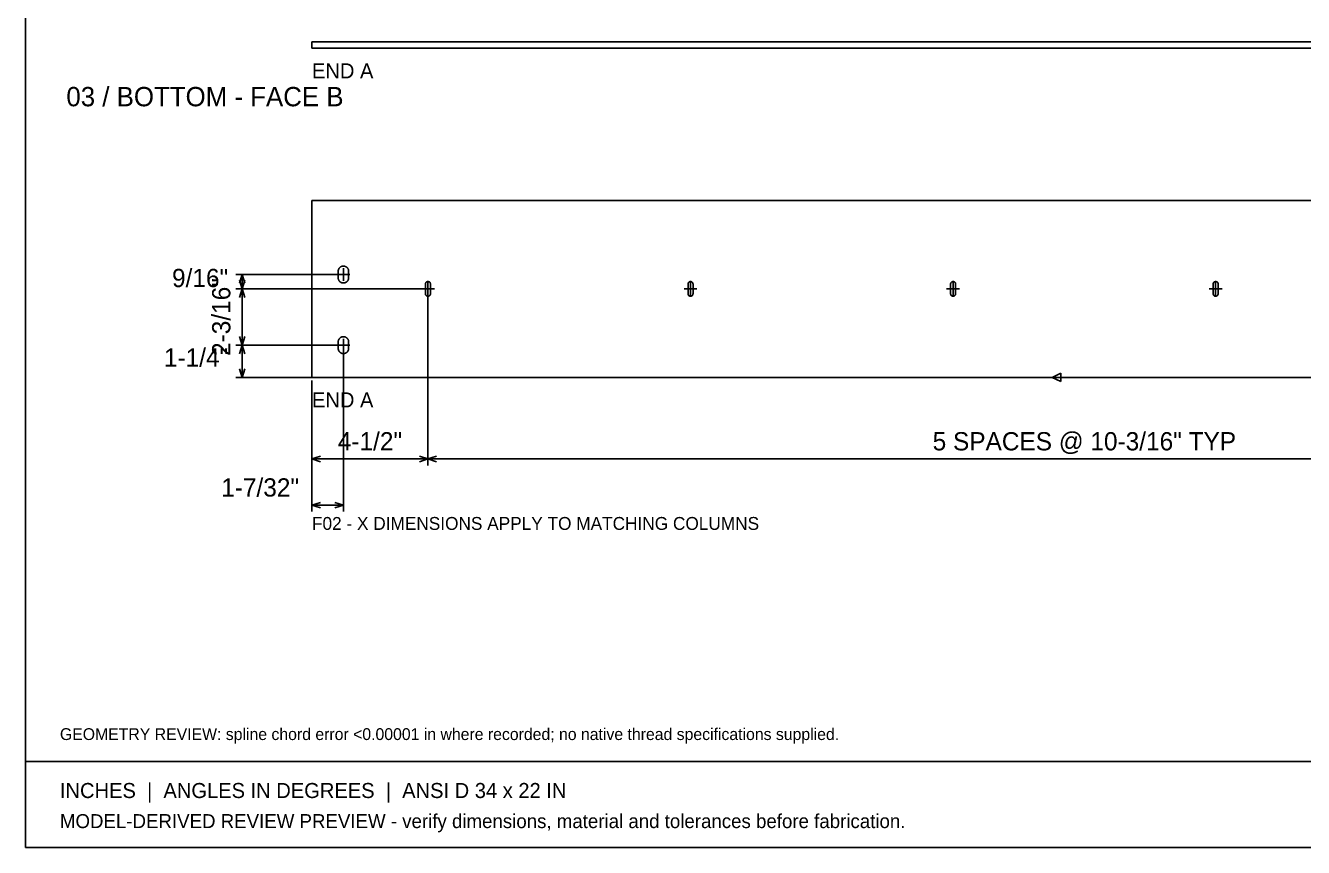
# Model space of a CAD drawing. Header units: inches. Extents: x 1.4 to 100.6, y 1.4 to 64.6.
# Drawn here: x 1.42 to 51, y 1.42 to 33.3 of the extents above; entities that cross this region are included whole.
import ezdxf
from ezdxf.enums import TextEntityAlignment as Align

# ---------------------------------------------------------------- set-up
doc = ezdxf.new("R2010")
doc.units = ezdxf.units.IN
doc.header["$MEASUREMENT"] = 0

msp = doc.modelspace()

# ---------------------------------------------------------------- linework, layer by layer
at = {"layer": 'ANNOTATION'}
for p, q in [((13.75, 23.89), (13.75, 23.39)), ((13.625, 23.64), (9.572, 23.64)), ((9.718, 23.307), (9.822, 23.64)), ((9.822, 23.083), (9.718, 23.417)), ((9.822, 23.64), (9.822, 23.083)), ((9.822, 23.64), (9.926, 23.307)), ((9.926, 23.417), (9.822, 23.083)), ((13.5, 23.64), (14, 23.64)), ((17.03, 23.333), (17.03, 22.833)), ((27.218, 23.333), (27.218, 22.833)), ((37.406, 23.333), (37.406, 22.833)), ((47.594, 23.333), (47.594, 22.833)), ((16.905, 23.083), (9.572, 23.083)), ((16.905, 23.083), (9.572, 23.083)), ((9.718, 22.75), (9.822, 23.083)), ((9.822, 23.083), (9.822, 20.902)), ((9.822, 23.083), (9.926, 22.75)), ((16.78, 23.083), (17.28, 23.083)), ((17.03, 22.958), (17.03, 16.235)), ((17.03, 22.958), (17.03, 16.235)), ((26.968, 23.083), (27.468, 23.083)), ((37.156, 23.083), (37.656, 23.083)), ((47.344, 23.083), (47.844, 23.083)), ((13.625, 20.902), (9.572, 20.902)), ((13.625, 20.902), (9.572, 20.902)), ((9.822, 20.902), (9.718, 21.235)), ((9.718, 20.568), (9.822, 20.902)), ((9.926, 21.235), (9.822, 20.902)), ((9.822, 20.902), (9.822, 19.652)), ((9.822, 20.902), (9.926, 20.568)), ((13.5, 20.902), (14, 20.902)), ((13.75, 21.152), (13.75, 20.652)), ((13.75, 20.777), (13.75, 14.443)), ((9.822, 19.652), (9.718, 19.985)), ((9.926, 19.985), (9.822, 19.652)), ((41.125, 19.652), (9.572, 19.652)), ((12.53, 19.527), (12.53, 16.235)), ((12.53, 19.527), (12.53, 14.443)), ((41.25, 19.652), (41.583, 19.818)), ((41.25, 19.652), (71.428, 19.652)), ((41.583, 19.485), (41.25, 19.652)), ((41.583, 19.818), (41.583, 19.485)), ((12.53, 16.485), (12.863, 16.589)), ((12.53, 16.485), (17.03, 16.485)), ((12.863, 16.381), (12.53, 16.485)), ((16.697, 16.589), (17.03, 16.485)), ((17.03, 16.485), (16.697, 16.381)), ((17.03, 16.485), (17.363, 16.589)), ((17.03, 16.485), (67.97, 16.485)), ((17.363, 16.381), (17.03, 16.485)), ((12.53, 14.693), (12.863, 14.797)), ((12.53, 14.693), (13.75, 14.693)), ((12.863, 14.589), (12.53, 14.693)), ((13.417, 14.797), (13.75, 14.693)), ((13.75, 14.693), (13.417, 14.589))]:
    msp.add_line(p, q, dxfattribs=at)
at = {"layer": 'OUTLINE'}
for p, q in [((1.417, 1.417), (1.417, 64.583)), ((12.53, 32.667), (69.97, 32.667)), ((12.53, 32.417), (12.53, 32.667)), ((69.97, 32.417), (12.53, 32.417)), ((69.97, 26.515), (12.53, 26.515)), ((12.53, 26.515), (12.53, 19.652)), ((13.549, 23.795), (13.551, 23.805)), ((13.551, 23.805), (13.553, 23.815)), ((13.553, 23.815), (13.556, 23.824)), ((13.556, 23.824), (13.559, 23.834)), ((13.559, 23.834), (13.562, 23.843)), ((13.562, 23.843), (13.566, 23.852)), ((13.566, 23.852), (13.571, 23.861)), ((13.571, 23.861), (13.576, 23.87)), ((13.576, 23.87), (13.581, 23.878)), ((13.581, 23.878), (13.587, 23.886)), ((13.587, 23.886), (13.593, 23.894)), ((13.593, 23.894), (13.6, 23.902)), ((13.6, 23.902), (13.606, 23.909)), ((13.606, 23.909), (13.614, 23.916)), ((13.614, 23.916), (13.621, 23.922)), ((13.621, 23.922), (13.629, 23.928)), ((13.629, 23.928), (13.637, 23.934)), ((13.637, 23.934), (13.646, 23.939)), ((13.646, 23.939), (13.654, 23.944)), ((13.654, 23.944), (13.663, 23.949)), ((13.663, 23.949), (13.672, 23.953)), ((13.672, 23.953), (13.682, 23.956)), ((13.682, 23.956), (13.691, 23.96)), ((13.691, 23.96), (13.701, 23.962)), ((13.701, 23.962), (13.71, 23.964)), ((13.71, 23.964), (13.72, 23.966)), ((13.72, 23.966), (13.73, 23.967)), ((13.73, 23.967), (13.74, 23.968)), ((13.74, 23.968), (13.75, 23.968)), ((13.75, 23.968), (13.76, 23.968)), ((13.76, 23.968), (13.77, 23.967)), ((13.77, 23.967), (13.78, 23.966)), ((13.78, 23.966), (13.79, 23.964)), ((13.79, 23.964), (13.799, 23.962)), ((13.799, 23.962), (13.809, 23.96)), ((13.809, 23.96), (13.818, 23.956)), ((13.818, 23.956), (13.828, 23.953)), ((13.828, 23.953), (13.837, 23.949)), ((13.837, 23.949), (13.846, 23.944)), ((13.846, 23.944), (13.854, 23.939)), ((13.854, 23.939), (13.863, 23.934)), ((13.863, 23.934), (13.871, 23.928)), ((13.871, 23.928), (13.879, 23.922)), ((13.879, 23.922), (13.886, 23.916)), ((13.886, 23.916), (13.894, 23.909)), ((13.894, 23.909), (13.9, 23.902)), ((13.9, 23.902), (13.907, 23.894)), ((13.907, 23.894), (13.913, 23.886)), ((13.913, 23.886), (13.919, 23.878)), ((13.919, 23.878), (13.924, 23.87)), ((13.924, 23.87), (13.929, 23.861)), ((13.929, 23.861), (13.934, 23.852)), ((13.934, 23.852), (13.938, 23.843)), ((13.938, 23.843), (13.941, 23.834)), ((13.941, 23.834), (13.944, 23.824)), ((13.944, 23.824), (13.947, 23.815)), ((13.947, 23.815), (13.949, 23.805)), ((13.949, 23.805), (13.951, 23.795)), ((13.547, 23.775), (13.548, 23.785)), ((13.547, 23.765), (13.547, 23.775)), ((13.547, 23.515), (13.547, 23.765)), ((13.547, 23.51), (13.547, 23.515)), ((13.547, 23.505), (13.547, 23.51)), ((13.547, 23.5), (13.547, 23.505)), ((13.548, 23.495), (13.547, 23.5)), ((13.548, 23.785), (13.549, 23.795)), ((13.548, 23.49), (13.548, 23.495)), ((13.549, 23.485), (13.548, 23.49)), ((13.55, 23.48), (13.549, 23.485)), ((13.551, 23.476), (13.55, 23.48)), ((13.552, 23.471), (13.551, 23.476)), ((13.553, 23.466), (13.552, 23.471)), ((13.554, 23.461), (13.553, 23.466)), ((13.556, 23.456), (13.554, 23.461)), ((13.557, 23.451), (13.556, 23.456)), ((13.559, 23.447), (13.557, 23.451)), ((13.561, 23.442), (13.559, 23.447)), ((13.562, 23.437), (13.561, 23.442)), ((13.564, 23.433), (13.562, 23.437)), ((13.566, 23.428), (13.564, 23.433)), ((13.569, 23.424), (13.566, 23.428)), ((13.571, 23.419), (13.569, 23.424)), ((13.573, 23.415), (13.571, 23.419)), ((13.576, 23.411), (13.573, 23.415)), ((13.578, 23.406), (13.576, 23.411)), ((13.581, 23.402), (13.578, 23.406)), ((13.584, 23.398), (13.581, 23.402)), ((13.587, 23.394), (13.584, 23.398)), ((13.59, 23.39), (13.587, 23.394)), ((13.593, 23.386), (13.59, 23.39)), ((13.596, 23.382), (13.593, 23.386)), ((13.6, 23.379), (13.596, 23.382)), ((13.603, 23.375), (13.6, 23.379)), ((13.606, 23.372), (13.603, 23.375)), ((13.61, 23.368), (13.606, 23.372)), ((13.614, 23.365), (13.61, 23.368)), ((13.617, 23.361), (13.614, 23.365)), ((13.621, 23.358), (13.617, 23.361)), ((13.625, 23.355), (13.621, 23.358)), ((13.629, 23.352), (13.625, 23.355)), ((13.633, 23.349), (13.629, 23.352)), ((13.637, 23.346), (13.633, 23.349)), ((13.641, 23.344), (13.637, 23.346)), ((13.646, 23.341), (13.641, 23.344)), ((13.65, 23.338), (13.646, 23.341)), ((13.654, 23.336), (13.65, 23.338)), ((13.659, 23.334), (13.654, 23.336)), ((13.663, 23.332), (13.659, 23.334)), ((13.668, 23.329), (13.663, 23.332)), ((13.672, 23.328), (13.668, 23.329)), ((13.677, 23.326), (13.672, 23.328)), ((13.682, 23.324), (13.677, 23.326)), ((13.686, 23.322), (13.682, 23.324)), ((13.691, 23.321), (13.686, 23.322)), ((13.696, 23.319), (13.691, 23.321)), ((13.701, 23.318), (13.696, 23.319)), ((13.706, 23.317), (13.701, 23.318)), ((13.71, 23.316), (13.706, 23.317)), ((13.715, 23.315), (13.71, 23.316)), ((13.72, 23.314), (13.715, 23.315)), ((13.725, 23.314), (13.72, 23.314)), ((13.73, 23.313), (13.725, 23.314)), ((13.735, 23.313), (13.73, 23.313)), ((13.74, 23.312), (13.735, 23.313)), ((13.745, 23.312), (13.74, 23.312)), ((13.75, 23.312), (13.745, 23.312)), ((13.755, 23.312), (13.75, 23.312)), ((13.76, 23.312), (13.755, 23.312)), ((13.765, 23.313), (13.76, 23.312)), ((13.77, 23.313), (13.765, 23.313)), ((13.775, 23.314), (13.77, 23.313)), ((13.78, 23.314), (13.775, 23.314)), ((13.785, 23.315), (13.78, 23.314)), ((13.79, 23.316), (13.785, 23.315)), ((13.794, 23.317), (13.79, 23.316)), ((13.799, 23.318), (13.794, 23.317)), ((13.804, 23.319), (13.799, 23.318)), ((13.809, 23.321), (13.804, 23.319)), ((13.814, 23.322), (13.809, 23.321)), ((13.818, 23.324), (13.814, 23.322)), ((13.823, 23.326), (13.818, 23.324)), ((13.828, 23.328), (13.823, 23.326)), ((13.832, 23.329), (13.828, 23.328)), ((13.837, 23.332), (13.832, 23.329)), ((13.841, 23.334), (13.837, 23.332)), ((13.846, 23.336), (13.841, 23.334)), ((13.85, 23.338), (13.846, 23.336)), ((13.854, 23.341), (13.85, 23.338)), ((13.859, 23.344), (13.854, 23.341)), ((13.863, 23.346), (13.859, 23.344)), ((13.867, 23.349), (13.863, 23.346)), ((13.871, 23.352), (13.867, 23.349)), ((13.875, 23.355), (13.871, 23.352)), ((13.879, 23.358), (13.875, 23.355)), ((13.883, 23.361), (13.879, 23.358)), ((13.886, 23.365), (13.883, 23.361)), ((13.89, 23.368), (13.886, 23.365)), ((13.894, 23.372), (13.89, 23.368)), ((13.897, 23.375), (13.894, 23.372)), ((13.9, 23.379), (13.897, 23.375)), ((13.904, 23.382), (13.9, 23.379)), ((13.907, 23.386), (13.904, 23.382)), ((13.91, 23.39), (13.907, 23.386)), ((13.913, 23.394), (13.91, 23.39)), ((13.916, 23.398), (13.913, 23.394)), ((13.919, 23.402), (13.916, 23.398)), ((13.922, 23.406), (13.919, 23.402)), ((13.924, 23.411), (13.922, 23.406)), ((13.927, 23.415), (13.924, 23.411)), ((13.929, 23.419), (13.927, 23.415)), ((13.931, 23.424), (13.929, 23.419)), ((13.934, 23.428), (13.931, 23.424)), ((13.936, 23.433), (13.934, 23.428)), ((13.938, 23.437), (13.936, 23.433)), ((13.939, 23.442), (13.938, 23.437)), ((13.941, 23.447), (13.939, 23.442)), ((13.943, 23.451), (13.941, 23.447)), ((13.944, 23.456), (13.943, 23.451)), ((13.946, 23.461), (13.944, 23.456)), ((13.947, 23.466), (13.946, 23.461)), ((13.948, 23.471), (13.947, 23.466)), ((13.949, 23.476), (13.948, 23.471)), ((13.95, 23.48), (13.949, 23.476)), ((13.951, 23.485), (13.95, 23.48)), ((13.951, 23.795), (13.952, 23.785)), ((13.952, 23.49), (13.951, 23.485)), ((13.952, 23.785), (13.953, 23.775)), ((13.953, 23.5), (13.952, 23.495)), ((13.952, 23.495), (13.952, 23.49)), ((13.953, 23.775), (13.953, 23.765)), ((13.953, 23.765), (13.953, 23.515)), ((13.953, 23.515), (13.953, 23.51)), ((13.953, 23.51), (13.953, 23.505)), ((13.953, 23.505), (13.953, 23.5)), ((16.939, 23.303), (16.941, 23.308)), ((16.941, 23.308), (16.943, 23.312)), ((16.943, 23.312), (16.945, 23.316)), ((16.945, 23.316), (16.947, 23.321)), ((16.947, 23.321), (16.95, 23.325)), ((16.95, 23.325), (16.952, 23.328)), ((16.952, 23.328), (16.955, 23.332)), ((16.955, 23.332), (16.958, 23.336)), ((16.958, 23.336), (16.962, 23.339)), ((16.962, 23.339), (16.965, 23.343)), ((16.965, 23.343), (16.969, 23.346)), ((16.969, 23.346), (16.972, 23.349)), ((16.972, 23.349), (16.976, 23.351)), ((16.976, 23.351), (16.98, 23.354)), ((16.98, 23.354), (16.984, 23.356)), ((16.984, 23.356), (16.989, 23.358)), ((16.989, 23.358), (16.993, 23.36)), ((16.993, 23.36), (16.997, 23.362)), ((16.997, 23.362), (17.002, 23.363)), ((17.002, 23.363), (17.006, 23.365)), ((17.006, 23.365), (17.011, 23.366)), ((17.011, 23.366), (17.016, 23.367)), ((17.016, 23.367), (17.021, 23.367)), ((17.021, 23.367), (17.025, 23.367)), ((17.025, 23.367), (17.03, 23.368)), ((17.03, 23.368), (17.035, 23.367)), ((17.035, 23.367), (17.039, 23.367)), ((17.039, 23.367), (17.044, 23.367)), ((17.044, 23.367), (17.049, 23.366)), ((17.049, 23.366), (17.054, 23.365)), ((17.054, 23.365), (17.058, 23.363)), ((17.058, 23.363), (17.063, 23.362)), ((17.063, 23.362), (17.067, 23.36)), ((17.067, 23.36), (17.071, 23.358)), ((17.071, 23.358), (17.076, 23.356)), ((17.076, 23.356), (17.08, 23.354)), ((17.08, 23.354), (17.084, 23.351)), ((17.084, 23.351), (17.088, 23.349)), ((17.088, 23.349), (17.091, 23.346)), ((17.091, 23.346), (17.095, 23.343)), ((17.095, 23.343), (17.098, 23.339)), ((17.098, 23.339), (17.102, 23.336)), ((17.102, 23.336), (17.105, 23.332)), ((17.105, 23.332), (17.108, 23.328)), ((17.108, 23.328), (17.11, 23.325)), ((17.11, 23.325), (17.113, 23.321)), ((17.113, 23.321), (17.115, 23.316)), ((17.115, 23.316), (17.117, 23.312)), ((17.117, 23.312), (17.119, 23.308)), ((17.119, 23.308), (17.121, 23.303)), ((27.127, 23.303), (27.129, 23.308)), ((27.129, 23.308), (27.131, 23.312)), ((27.131, 23.312), (27.133, 23.316)), ((27.133, 23.316), (27.135, 23.321)), ((27.135, 23.321), (27.138, 23.325)), ((27.138, 23.325), (27.14, 23.328)), ((27.14, 23.328), (27.143, 23.332)), ((27.143, 23.332), (27.146, 23.336)), ((27.146, 23.336), (27.15, 23.339)), ((27.15, 23.339), (27.153, 23.343)), ((27.153, 23.343), (27.157, 23.346)), ((27.157, 23.346), (27.16, 23.349)), ((27.16, 23.349), (27.164, 23.351)), ((27.164, 23.351), (27.168, 23.354)), ((27.168, 23.354), (27.172, 23.356)), ((27.172, 23.356), (27.177, 23.358)), ((27.177, 23.358), (27.181, 23.36)), ((27.181, 23.36), (27.185, 23.362)), ((27.185, 23.362), (27.19, 23.363)), ((27.19, 23.363), (27.194, 23.365)), ((27.194, 23.365), (27.199, 23.366)), ((27.199, 23.366), (27.204, 23.367)), ((27.204, 23.367), (27.209, 23.367)), ((27.209, 23.367), (27.213, 23.367)), ((27.213, 23.367), (27.218, 23.368)), ((27.218, 23.368), (27.223, 23.367)), ((27.223, 23.367), (27.227, 23.367)), ((27.227, 23.367), (27.232, 23.367)), ((27.232, 23.367), (27.237, 23.366)), ((27.237, 23.366), (27.242, 23.365)), ((27.242, 23.365), (27.246, 23.363)), ((27.246, 23.363), (27.251, 23.362)), ((27.251, 23.362), (27.255, 23.36)), ((27.255, 23.36), (27.259, 23.358)), ((27.259, 23.358), (27.264, 23.356)), ((27.264, 23.356), (27.268, 23.354)), ((27.268, 23.354), (27.272, 23.351)), ((27.272, 23.351), (27.276, 23.349)), ((27.276, 23.349), (27.279, 23.346)), ((27.279, 23.346), (27.283, 23.343)), ((27.283, 23.343), (27.286, 23.339)), ((27.286, 23.339), (27.29, 23.336)), ((27.29, 23.336), (27.293, 23.332)), ((27.293, 23.332), (27.296, 23.328)), ((27.296, 23.328), (27.298, 23.325)), ((27.298, 23.325), (27.301, 23.321)), ((27.301, 23.321), (27.303, 23.316)), ((27.303, 23.316), (27.305, 23.312)), ((27.305, 23.312), (27.307, 23.308)), ((27.307, 23.308), (27.309, 23.303)), ((37.315, 23.303), (37.317, 23.308)), ((37.317, 23.308), (37.319, 23.312)), ((37.319, 23.312), (37.321, 23.316)), ((37.321, 23.316), (37.323, 23.321)), ((37.323, 23.321), (37.326, 23.325)), ((37.326, 23.325), (37.328, 23.328)), ((37.328, 23.328), (37.331, 23.332)), ((37.331, 23.332), (37.334, 23.336)), ((37.334, 23.336), (37.338, 23.339)), ((37.338, 23.339), (37.341, 23.343)), ((37.341, 23.343), (37.345, 23.346)), ((37.345, 23.346), (37.348, 23.349)), ((37.348, 23.349), (37.352, 23.351)), ((37.352, 23.351), (37.356, 23.354)), ((37.356, 23.354), (37.36, 23.356)), ((37.36, 23.356), (37.365, 23.358)), ((37.365, 23.358), (37.369, 23.36)), ((37.369, 23.36), (37.373, 23.362)), ((37.373, 23.362), (37.378, 23.363)), ((37.378, 23.363), (37.382, 23.365)), ((37.382, 23.365), (37.387, 23.366)), ((37.387, 23.366), (37.392, 23.367)), ((37.392, 23.367), (37.397, 23.367)), ((37.397, 23.367), (37.401, 23.367)), ((37.401, 23.367), (37.406, 23.368)), ((37.406, 23.368), (37.411, 23.367)), ((37.411, 23.367), (37.415, 23.367)), ((37.415, 23.367), (37.42, 23.367)), ((37.42, 23.367), (37.425, 23.366)), ((37.425, 23.366), (37.43, 23.365)), ((37.43, 23.365), (37.434, 23.363)), ((37.434, 23.363), (37.439, 23.362)), ((37.439, 23.362), (37.443, 23.36)), ((37.443, 23.36), (37.447, 23.358)), ((37.447, 23.358), (37.452, 23.356)), ((37.452, 23.356), (37.456, 23.354)), ((37.456, 23.354), (37.46, 23.351)), ((37.46, 23.351), (37.464, 23.349)), ((37.464, 23.349), (37.467, 23.346)), ((37.467, 23.346), (37.471, 23.343)), ((37.471, 23.343), (37.474, 23.339)), ((37.474, 23.339), (37.478, 23.336)), ((37.478, 23.336), (37.481, 23.332)), ((37.481, 23.332), (37.484, 23.328)), ((37.484, 23.328), (37.486, 23.325)), ((37.486, 23.325), (37.489, 23.321)), ((37.489, 23.321), (37.491, 23.316)), ((37.491, 23.316), (37.493, 23.312)), ((37.493, 23.312), (37.495, 23.308)), ((37.495, 23.308), (37.497, 23.303)), ((47.503, 23.303), (47.505, 23.308)), ((47.505, 23.308), (47.507, 23.312)), ((47.507, 23.312), (47.509, 23.316)), ((47.509, 23.316), (47.511, 23.321)), ((47.511, 23.321), (47.514, 23.325)), ((47.514, 23.325), (47.516, 23.328)), ((47.516, 23.328), (47.519, 23.332)), ((47.519, 23.332), (47.522, 23.336)), ((47.522, 23.336), (47.526, 23.339)), ((47.526, 23.339), (47.529, 23.343)), ((47.529, 23.343), (47.533, 23.346)), ((47.533, 23.346), (47.536, 23.349)), ((47.536, 23.349), (47.54, 23.351)), ((47.54, 23.351), (47.544, 23.354)), ((47.544, 23.354), (47.548, 23.356)), ((47.548, 23.356), (47.553, 23.358)), ((47.553, 23.358), (47.557, 23.36)), ((47.557, 23.36), (47.561, 23.362)), ((47.561, 23.362), (47.566, 23.363)), ((47.566, 23.363), (47.57, 23.365)), ((47.57, 23.365), (47.575, 23.366)), ((47.575, 23.366), (47.58, 23.367)), ((47.58, 23.367), (47.585, 23.367)), ((47.585, 23.367), (47.589, 23.367)), ((47.589, 23.367), (47.594, 23.368)), ((47.594, 23.368), (47.599, 23.367)), ((47.599, 23.367), (47.603, 23.367)), ((47.603, 23.367), (47.608, 23.367)), ((47.608, 23.367), (47.613, 23.366)), ((47.613, 23.366), (47.618, 23.365)), ((47.618, 23.365), (47.622, 23.363)), ((47.622, 23.363), (47.627, 23.362)), ((47.627, 23.362), (47.631, 23.36)), ((47.631, 23.36), (47.635, 23.358)), ((47.635, 23.358), (47.64, 23.356)), ((47.64, 23.356), (47.644, 23.354)), ((47.644, 23.354), (47.648, 23.351)), ((47.648, 23.351), (47.652, 23.349)), ((47.652, 23.349), (47.655, 23.346)), ((47.655, 23.346), (47.659, 23.343)), ((47.659, 23.343), (47.662, 23.339)), ((47.662, 23.339), (47.666, 23.336)), ((47.666, 23.336), (47.669, 23.332)), ((47.669, 23.332), (47.672, 23.328)), ((47.672, 23.328), (47.674, 23.325)), ((47.674, 23.325), (47.677, 23.321)), ((47.677, 23.321), (47.679, 23.316)), ((47.679, 23.316), (47.681, 23.312)), ((47.681, 23.312), (47.683, 23.308)), ((47.683, 23.308), (47.685, 23.303)), ((16.933, 23.276), (16.934, 23.28)), ((16.933, 23.271), (16.933, 23.276)), ((16.933, 22.896), (16.933, 23.271)), ((16.933, 22.893), (16.933, 22.896)), ((16.933, 22.891), (16.933, 22.893)), ((16.934, 22.889), (16.933, 22.891)), ((16.934, 23.285), (16.935, 23.29)), ((16.934, 23.28), (16.934, 23.285)), ((16.934, 22.886), (16.934, 22.889)), ((16.934, 22.884), (16.934, 22.886)), ((16.934, 22.882), (16.934, 22.884)), ((16.935, 22.879), (16.934, 22.882)), ((16.935, 23.29), (16.936, 23.294)), ((16.935, 22.877), (16.935, 22.879)), ((16.936, 22.875), (16.935, 22.877)), ((16.936, 23.294), (16.937, 23.299)), ((16.936, 22.872), (16.936, 22.875)), ((16.937, 22.87), (16.936, 22.872)), ((16.937, 23.299), (16.939, 23.303)), ((16.937, 22.868), (16.937, 22.87)), ((16.938, 22.865), (16.937, 22.868)), ((16.939, 22.863), (16.938, 22.865)), ((16.94, 22.861), (16.939, 22.863)), ((16.941, 22.859), (16.94, 22.861)), ((16.942, 22.857), (16.941, 22.859)), ((16.943, 22.854), (16.942, 22.857)), ((16.944, 22.852), (16.943, 22.854)), ((16.945, 22.85), (16.944, 22.852)), ((16.946, 22.848), (16.945, 22.85)), ((16.947, 22.846), (16.946, 22.848)), ((16.948, 22.844), (16.947, 22.846)), ((16.95, 22.842), (16.948, 22.844)), ((16.951, 22.84), (16.95, 22.842)), ((16.952, 22.838), (16.951, 22.84)), ((16.954, 22.836), (16.952, 22.838)), ((16.955, 22.834), (16.954, 22.836)), ((16.957, 22.833), (16.955, 22.834)), ((16.958, 22.831), (16.957, 22.833)), ((16.96, 22.829), (16.958, 22.831)), ((16.962, 22.827), (16.96, 22.829)), ((16.963, 22.826), (16.962, 22.827)), ((16.965, 22.824), (16.963, 22.826)), ((16.967, 22.823), (16.965, 22.824)), ((16.969, 22.821), (16.967, 22.823)), ((16.97, 22.82), (16.969, 22.821)), ((16.972, 22.818), (16.97, 22.82)), ((16.974, 22.817), (16.972, 22.818)), ((16.976, 22.815), (16.974, 22.817)), ((16.978, 22.814), (16.976, 22.815)), ((16.98, 22.813), (16.978, 22.814)), ((16.982, 22.812), (16.98, 22.813)), ((16.984, 22.811), (16.982, 22.812)), ((16.987, 22.809), (16.984, 22.811)), ((16.989, 22.808), (16.987, 22.809)), ((16.991, 22.807), (16.989, 22.808)), ((17.071, 22.808), (17.069, 22.807)), ((17.073, 22.809), (17.071, 22.808)), ((17.076, 22.811), (17.073, 22.809)), ((17.078, 22.812), (17.076, 22.811)), ((17.08, 22.813), (17.078, 22.812)), ((17.082, 22.814), (17.08, 22.813)), ((17.084, 22.815), (17.082, 22.814)), ((17.086, 22.817), (17.084, 22.815)), ((17.088, 22.818), (17.086, 22.817)), ((17.09, 22.82), (17.088, 22.818)), ((17.091, 22.821), (17.09, 22.82)), ((17.093, 22.823), (17.091, 22.821)), ((17.095, 22.824), (17.093, 22.823)), ((17.097, 22.826), (17.095, 22.824)), ((17.098, 22.827), (17.097, 22.826)), ((17.1, 22.829), (17.098, 22.827)), ((17.102, 22.831), (17.1, 22.829)), ((17.103, 22.833), (17.102, 22.831)), ((17.105, 22.834), (17.103, 22.833)), ((17.106, 22.836), (17.105, 22.834)), ((17.108, 22.838), (17.106, 22.836)), ((17.109, 22.84), (17.108, 22.838)), ((17.11, 22.842), (17.109, 22.84)), ((17.112, 22.844), (17.11, 22.842)), ((17.113, 22.846), (17.112, 22.844)), ((17.114, 22.848), (17.113, 22.846)), ((17.115, 22.85), (17.114, 22.848)), ((17.116, 22.852), (17.115, 22.85)), ((17.117, 22.854), (17.116, 22.852)), ((17.118, 22.857), (17.117, 22.854)), ((17.119, 22.859), (17.118, 22.857)), ((17.12, 22.861), (17.119, 22.859)), ((17.121, 22.863), (17.12, 22.861)), ((17.121, 23.303), (17.123, 23.299)), ((17.122, 22.865), (17.121, 22.863)), ((17.123, 22.868), (17.122, 22.865)), ((17.123, 23.299), (17.124, 23.294)), ((17.124, 22.872), (17.123, 22.87)), ((17.123, 22.87), (17.123, 22.868)), ((17.124, 23.294), (17.125, 23.29)), ((17.125, 22.877), (17.124, 22.875)), ((17.124, 22.875), (17.124, 22.872)), ((17.125, 23.29), (17.126, 23.285)), ((17.126, 22.882), (17.125, 22.879)), ((17.125, 22.879), (17.125, 22.877)), ((17.126, 23.285), (17.126, 23.28)), ((17.126, 23.28), (17.127, 23.276)), ((17.127, 22.891), (17.126, 22.889)), ((17.126, 22.889), (17.126, 22.886)), ((17.126, 22.886), (17.126, 22.884)), ((17.126, 22.884), (17.126, 22.882)), ((17.127, 23.276), (17.127, 23.271)), ((17.127, 23.271), (17.127, 22.896)), ((17.127, 22.896), (17.127, 22.893)), ((17.127, 22.893), (17.127, 22.891)), ((27.121, 23.276), (27.122, 23.28)), ((27.121, 23.271), (27.121, 23.276)), ((27.121, 22.896), (27.121, 23.271)), ((27.121, 22.893), (27.121, 22.896)), ((27.121, 22.891), (27.121, 22.893)), ((27.122, 22.889), (27.121, 22.891)), ((27.122, 23.285), (27.123, 23.29)), ((27.122, 23.28), (27.122, 23.285)), ((27.122, 22.886), (27.122, 22.889)), ((27.122, 22.884), (27.122, 22.886)), ((27.122, 22.882), (27.122, 22.884)), ((27.123, 22.879), (27.122, 22.882)), ((27.123, 23.29), (27.124, 23.294)), ((27.123, 22.877), (27.123, 22.879)), ((27.124, 22.875), (27.123, 22.877)), ((27.124, 23.294), (27.125, 23.299)), ((27.124, 22.872), (27.124, 22.875)), ((27.125, 22.87), (27.124, 22.872)), ((27.125, 23.299), (27.127, 23.303)), ((27.125, 22.868), (27.125, 22.87)), ((27.126, 22.865), (27.125, 22.868)), ((27.127, 22.863), (27.126, 22.865)), ((27.128, 22.861), (27.127, 22.863)), ((27.129, 22.859), (27.128, 22.861)), ((27.13, 22.857), (27.129, 22.859)), ((27.131, 22.854), (27.13, 22.857)), ((27.132, 22.852), (27.131, 22.854)), ((27.133, 22.85), (27.132, 22.852)), ((27.134, 22.848), (27.133, 22.85)), ((27.135, 22.846), (27.134, 22.848)), ((27.136, 22.844), (27.135, 22.846)), ((27.138, 22.842), (27.136, 22.844)), ((27.139, 22.84), (27.138, 22.842)), ((27.14, 22.838), (27.139, 22.84)), ((27.142, 22.836), (27.14, 22.838)), ((27.143, 22.834), (27.142, 22.836)), ((27.145, 22.833), (27.143, 22.834)), ((27.146, 22.831), (27.145, 22.833)), ((27.148, 22.829), (27.146, 22.831)), ((27.15, 22.827), (27.148, 22.829)), ((27.151, 22.826), (27.15, 22.827)), ((27.153, 22.824), (27.151, 22.826)), ((27.155, 22.823), (27.153, 22.824)), ((27.157, 22.821), (27.155, 22.823)), ((27.158, 22.82), (27.157, 22.821)), ((27.16, 22.818), (27.158, 22.82)), ((27.162, 22.817), (27.16, 22.818)), ((27.164, 22.815), (27.162, 22.817)), ((27.166, 22.814), (27.164, 22.815)), ((27.168, 22.813), (27.166, 22.814)), ((27.17, 22.812), (27.168, 22.813)), ((27.172, 22.811), (27.17, 22.812)), ((27.175, 22.809), (27.172, 22.811)), ((27.177, 22.808), (27.175, 22.809)), ((27.179, 22.807), (27.177, 22.808)), ((27.259, 22.808), (27.257, 22.807)), ((27.261, 22.809), (27.259, 22.808)), ((27.264, 22.811), (27.261, 22.809)), ((27.266, 22.812), (27.264, 22.811)), ((27.268, 22.813), (27.266, 22.812)), ((27.27, 22.814), (27.268, 22.813)), ((27.272, 22.815), (27.27, 22.814)), ((27.274, 22.817), (27.272, 22.815)), ((27.276, 22.818), (27.274, 22.817)), ((27.278, 22.82), (27.276, 22.818)), ((27.279, 22.821), (27.278, 22.82)), ((27.281, 22.823), (27.279, 22.821)), ((27.283, 22.824), (27.281, 22.823)), ((27.285, 22.826), (27.283, 22.824)), ((27.286, 22.827), (27.285, 22.826)), ((27.288, 22.829), (27.286, 22.827)), ((27.29, 22.831), (27.288, 22.829)), ((27.291, 22.833), (27.29, 22.831)), ((27.293, 22.834), (27.291, 22.833)), ((27.294, 22.836), (27.293, 22.834)), ((27.296, 22.838), (27.294, 22.836)), ((27.297, 22.84), (27.296, 22.838)), ((27.298, 22.842), (27.297, 22.84)), ((27.3, 22.844), (27.298, 22.842)), ((27.301, 22.846), (27.3, 22.844)), ((27.302, 22.848), (27.301, 22.846)), ((27.303, 22.85), (27.302, 22.848)), ((27.304, 22.852), (27.303, 22.85)), ((27.305, 22.854), (27.304, 22.852)), ((27.306, 22.857), (27.305, 22.854)), ((27.307, 22.859), (27.306, 22.857)), ((27.308, 22.861), (27.307, 22.859)), ((27.309, 22.863), (27.308, 22.861)), ((27.309, 23.303), (27.311, 23.299)), ((27.31, 22.865), (27.309, 22.863)), ((27.311, 22.868), (27.31, 22.865)), ((27.311, 23.299), (27.312, 23.294)), ((27.312, 22.872), (27.311, 22.87)), ((27.311, 22.87), (27.311, 22.868)), ((27.312, 23.294), (27.313, 23.29)), ((27.313, 22.877), (27.312, 22.875)), ((27.312, 22.875), (27.312, 22.872)), ((27.313, 23.29), (27.314, 23.285)), ((27.314, 22.882), (27.313, 22.879)), ((27.313, 22.879), (27.313, 22.877)), ((27.314, 23.285), (27.314, 23.28)), ((27.314, 23.28), (27.315, 23.276)), ((27.315, 22.891), (27.314, 22.889)), ((27.314, 22.889), (27.314, 22.886)), ((27.314, 22.886), (27.314, 22.884)), ((27.314, 22.884), (27.314, 22.882)), ((27.315, 23.276), (27.315, 23.271)), ((27.315, 23.271), (27.315, 22.896)), ((27.315, 22.896), (27.315, 22.893)), ((27.315, 22.893), (27.315, 22.891)), ((37.309, 23.276), (37.31, 23.28)), ((37.309, 23.271), (37.309, 23.276)), ((37.309, 22.896), (37.309, 23.271)), ((37.309, 22.893), (37.309, 22.896)), ((37.309, 22.891), (37.309, 22.893)), ((37.31, 22.889), (37.309, 22.891)), ((37.31, 23.285), (37.311, 23.29)), ((37.31, 23.28), (37.31, 23.285)), ((37.31, 22.886), (37.31, 22.889)), ((37.31, 22.884), (37.31, 22.886)), ((37.31, 22.882), (37.31, 22.884)), ((37.311, 22.879), (37.31, 22.882)), ((37.311, 23.29), (37.312, 23.294)), ((37.311, 22.877), (37.311, 22.879)), ((37.312, 22.875), (37.311, 22.877)), ((37.312, 23.294), (37.313, 23.299)), ((37.312, 22.872), (37.312, 22.875)), ((37.313, 22.87), (37.312, 22.872)), ((37.313, 23.299), (37.315, 23.303)), ((37.313, 22.868), (37.313, 22.87)), ((37.314, 22.865), (37.313, 22.868)), ((37.315, 22.863), (37.314, 22.865)), ((37.316, 22.861), (37.315, 22.863)), ((37.317, 22.859), (37.316, 22.861)), ((37.318, 22.857), (37.317, 22.859)), ((37.319, 22.854), (37.318, 22.857)), ((37.32, 22.852), (37.319, 22.854)), ((37.321, 22.85), (37.32, 22.852)), ((37.322, 22.848), (37.321, 22.85)), ((37.323, 22.846), (37.322, 22.848)), ((37.324, 22.844), (37.323, 22.846)), ((37.326, 22.842), (37.324, 22.844)), ((37.327, 22.84), (37.326, 22.842)), ((37.328, 22.838), (37.327, 22.84)), ((37.33, 22.836), (37.328, 22.838)), ((37.331, 22.834), (37.33, 22.836)), ((37.333, 22.833), (37.331, 22.834)), ((37.334, 22.831), (37.333, 22.833)), ((37.336, 22.829), (37.334, 22.831)), ((37.338, 22.827), (37.336, 22.829)), ((37.339, 22.826), (37.338, 22.827)), ((37.341, 22.824), (37.339, 22.826)), ((37.343, 22.823), (37.341, 22.824)), ((37.345, 22.821), (37.343, 22.823)), ((37.346, 22.82), (37.345, 22.821)), ((37.348, 22.818), (37.346, 22.82)), ((37.35, 22.817), (37.348, 22.818)), ((37.352, 22.815), (37.35, 22.817)), ((37.354, 22.814), (37.352, 22.815)), ((37.356, 22.813), (37.354, 22.814)), ((37.358, 22.812), (37.356, 22.813)), ((37.36, 22.811), (37.358, 22.812)), ((37.363, 22.809), (37.36, 22.811)), ((37.365, 22.808), (37.363, 22.809)), ((37.367, 22.807), (37.365, 22.808)), ((37.447, 22.808), (37.445, 22.807)), ((37.449, 22.809), (37.447, 22.808)), ((37.452, 22.811), (37.449, 22.809)), ((37.454, 22.812), (37.452, 22.811)), ((37.456, 22.813), (37.454, 22.812)), ((37.458, 22.814), (37.456, 22.813)), ((37.46, 22.815), (37.458, 22.814)), ((37.462, 22.817), (37.46, 22.815)), ((37.464, 22.818), (37.462, 22.817)), ((37.466, 22.82), (37.464, 22.818)), ((37.467, 22.821), (37.466, 22.82)), ((37.469, 22.823), (37.467, 22.821)), ((37.471, 22.824), (37.469, 22.823)), ((37.473, 22.826), (37.471, 22.824)), ((37.474, 22.827), (37.473, 22.826)), ((37.476, 22.829), (37.474, 22.827)), ((37.478, 22.831), (37.476, 22.829)), ((37.479, 22.833), (37.478, 22.831)), ((37.481, 22.834), (37.479, 22.833)), ((37.482, 22.836), (37.481, 22.834)), ((37.484, 22.838), (37.482, 22.836)), ((37.485, 22.84), (37.484, 22.838)), ((37.486, 22.842), (37.485, 22.84)), ((37.488, 22.844), (37.486, 22.842)), ((37.489, 22.846), (37.488, 22.844)), ((37.49, 22.848), (37.489, 22.846)), ((37.491, 22.85), (37.49, 22.848)), ((37.492, 22.852), (37.491, 22.85)), ((37.493, 22.854), (37.492, 22.852)), ((37.494, 22.857), (37.493, 22.854)), ((37.495, 22.859), (37.494, 22.857)), ((37.496, 22.861), (37.495, 22.859)), ((37.497, 22.863), (37.496, 22.861)), ((37.497, 23.303), (37.499, 23.299)), ((37.498, 22.865), (37.497, 22.863)), ((37.499, 22.868), (37.498, 22.865)), ((37.499, 23.299), (37.5, 23.294)), ((37.5, 22.872), (37.499, 22.87)), ((37.499, 22.87), (37.499, 22.868)), ((37.5, 23.294), (37.501, 23.29)), ((37.501, 22.877), (37.5, 22.875)), ((37.5, 22.875), (37.5, 22.872)), ((37.501, 23.29), (37.502, 23.285)), ((37.502, 22.882), (37.501, 22.879)), ((37.501, 22.879), (37.501, 22.877)), ((37.502, 23.285), (37.502, 23.28)), ((37.502, 23.28), (37.503, 23.276)), ((37.503, 22.891), (37.502, 22.889)), ((37.502, 22.889), (37.502, 22.886)), ((37.502, 22.886), (37.502, 22.884)), ((37.502, 22.884), (37.502, 22.882)), ((37.503, 23.276), (37.503, 23.271)), ((37.503, 23.271), (37.503, 22.896)), ((37.503, 22.896), (37.503, 22.893)), ((37.503, 22.893), (37.503, 22.891)), ((47.497, 23.276), (47.498, 23.28)), ((47.497, 23.271), (47.497, 23.276)), ((47.497, 22.896), (47.497, 23.271)), ((47.497, 22.893), (47.497, 22.896)), ((47.497, 22.891), (47.497, 22.893)), ((47.498, 22.889), (47.497, 22.891)), ((47.498, 23.285), (47.499, 23.29)), ((47.498, 23.28), (47.498, 23.285)), ((47.498, 22.886), (47.498, 22.889)), ((47.498, 22.884), (47.498, 22.886)), ((47.498, 22.882), (47.498, 22.884)), ((47.499, 22.879), (47.498, 22.882)), ((47.499, 23.29), (47.5, 23.294)), ((47.499, 22.877), (47.499, 22.879)), ((47.5, 22.875), (47.499, 22.877)), ((47.5, 23.294), (47.501, 23.299)), ((47.5, 22.872), (47.5, 22.875)), ((47.501, 22.87), (47.5, 22.872)), ((47.501, 23.299), (47.503, 23.303)), ((47.501, 22.868), (47.501, 22.87)), ((47.502, 22.865), (47.501, 22.868)), ((47.503, 22.863), (47.502, 22.865)), ((47.504, 22.861), (47.503, 22.863)), ((47.505, 22.859), (47.504, 22.861)), ((47.506, 22.857), (47.505, 22.859)), ((47.507, 22.854), (47.506, 22.857)), ((47.508, 22.852), (47.507, 22.854)), ((47.509, 22.85), (47.508, 22.852)), ((47.51, 22.848), (47.509, 22.85)), ((47.511, 22.846), (47.51, 22.848)), ((47.512, 22.844), (47.511, 22.846)), ((47.514, 22.842), (47.512, 22.844)), ((47.515, 22.84), (47.514, 22.842)), ((47.516, 22.838), (47.515, 22.84)), ((47.518, 22.836), (47.516, 22.838)), ((47.519, 22.834), (47.518, 22.836)), ((47.521, 22.833), (47.519, 22.834)), ((47.522, 22.831), (47.521, 22.833)), ((47.524, 22.829), (47.522, 22.831)), ((47.526, 22.827), (47.524, 22.829)), ((47.527, 22.826), (47.526, 22.827)), ((47.529, 22.824), (47.527, 22.826)), ((47.531, 22.823), (47.529, 22.824)), ((47.533, 22.821), (47.531, 22.823)), ((47.534, 22.82), (47.533, 22.821)), ((47.536, 22.818), (47.534, 22.82)), ((47.538, 22.817), (47.536, 22.818)), ((47.54, 22.815), (47.538, 22.817)), ((47.542, 22.814), (47.54, 22.815)), ((47.544, 22.813), (47.542, 22.814)), ((47.546, 22.812), (47.544, 22.813)), ((47.548, 22.811), (47.546, 22.812)), ((47.551, 22.809), (47.548, 22.811)), ((47.553, 22.808), (47.551, 22.809)), ((47.555, 22.807), (47.553, 22.808)), ((47.635, 22.808), (47.633, 22.807)), ((47.637, 22.809), (47.635, 22.808)), ((47.64, 22.811), (47.637, 22.809)), ((47.642, 22.812), (47.64, 22.811)), ((47.644, 22.813), (47.642, 22.812)), ((47.646, 22.814), (47.644, 22.813)), ((47.648, 22.815), (47.646, 22.814)), ((47.65, 22.817), (47.648, 22.815)), ((47.652, 22.818), (47.65, 22.817)), ((47.654, 22.82), (47.652, 22.818)), ((47.655, 22.821), (47.654, 22.82)), ((47.657, 22.823), (47.655, 22.821)), ((47.659, 22.824), (47.657, 22.823)), ((47.661, 22.826), (47.659, 22.824)), ((47.662, 22.827), (47.661, 22.826)), ((47.664, 22.829), (47.662, 22.827)), ((47.666, 22.831), (47.664, 22.829)), ((47.667, 22.833), (47.666, 22.831)), ((47.669, 22.834), (47.667, 22.833)), ((47.67, 22.836), (47.669, 22.834)), ((47.672, 22.838), (47.67, 22.836)), ((47.673, 22.84), (47.672, 22.838)), ((47.674, 22.842), (47.673, 22.84)), ((47.676, 22.844), (47.674, 22.842)), ((47.677, 22.846), (47.676, 22.844)), ((47.678, 22.848), (47.677, 22.846)), ((47.679, 22.85), (47.678, 22.848)), ((47.68, 22.852), (47.679, 22.85)), ((47.681, 22.854), (47.68, 22.852)), ((47.682, 22.857), (47.681, 22.854)), ((47.683, 22.859), (47.682, 22.857)), ((47.684, 22.861), (47.683, 22.859)), ((47.685, 22.863), (47.684, 22.861)), ((47.685, 23.303), (47.687, 23.299)), ((47.686, 22.865), (47.685, 22.863)), ((47.687, 22.868), (47.686, 22.865)), ((47.687, 23.299), (47.688, 23.294)), ((47.688, 22.872), (47.687, 22.87)), ((47.687, 22.87), (47.687, 22.868)), ((47.688, 23.294), (47.689, 23.29)), ((47.689, 22.877), (47.688, 22.875)), ((47.688, 22.875), (47.688, 22.872)), ((47.689, 23.29), (47.69, 23.285)), ((47.69, 22.882), (47.689, 22.879)), ((47.689, 22.879), (47.689, 22.877)), ((47.69, 23.285), (47.69, 23.28)), ((47.69, 23.28), (47.691, 23.276)), ((47.691, 22.891), (47.69, 22.889)), ((47.69, 22.889), (47.69, 22.886)), ((47.69, 22.886), (47.69, 22.884)), ((47.69, 22.884), (47.69, 22.882)), ((47.691, 23.276), (47.691, 23.271)), ((47.691, 23.271), (47.691, 22.896)), ((47.691, 22.896), (47.691, 22.893)), ((47.691, 22.893), (47.691, 22.891)), ((16.993, 22.806), (16.991, 22.807)), ((16.995, 22.806), (16.993, 22.806)), ((16.997, 22.805), (16.995, 22.806)), ((17, 22.804), (16.997, 22.805)), ((17.002, 22.803), (17, 22.804)), ((17.004, 22.803), (17.002, 22.803)), ((17.006, 22.802), (17.004, 22.803)), ((17.009, 22.801), (17.006, 22.802)), ((17.011, 22.801), (17.009, 22.801)), ((17.013, 22.801), (17.011, 22.801)), ((17.016, 22.8), (17.013, 22.801)), ((17.018, 22.8), (17.016, 22.8)), ((17.021, 22.8), (17.018, 22.8)), ((17.023, 22.799), (17.021, 22.8)), ((17.025, 22.799), (17.023, 22.799)), ((17.028, 22.799), (17.025, 22.799)), ((17.03, 22.799), (17.028, 22.799)), ((17.032, 22.799), (17.03, 22.799)), ((17.035, 22.799), (17.032, 22.799)), ((17.037, 22.799), (17.035, 22.799)), ((17.039, 22.8), (17.037, 22.799)), ((17.042, 22.8), (17.039, 22.8)), ((17.044, 22.8), (17.042, 22.8)), ((17.047, 22.801), (17.044, 22.8)), ((17.049, 22.801), (17.047, 22.801)), ((17.051, 22.801), (17.049, 22.801)), ((17.054, 22.802), (17.051, 22.801)), ((17.056, 22.803), (17.054, 22.802)), ((17.058, 22.803), (17.056, 22.803)), ((17.06, 22.804), (17.058, 22.803)), ((17.063, 22.805), (17.06, 22.804)), ((17.065, 22.806), (17.063, 22.805)), ((17.067, 22.806), (17.065, 22.806)), ((17.069, 22.807), (17.067, 22.806)), ((27.181, 22.806), (27.179, 22.807)), ((27.183, 22.806), (27.181, 22.806)), ((27.185, 22.805), (27.183, 22.806)), ((27.188, 22.804), (27.185, 22.805)), ((27.19, 22.803), (27.188, 22.804)), ((27.192, 22.803), (27.19, 22.803)), ((27.194, 22.802), (27.192, 22.803)), ((27.197, 22.801), (27.194, 22.802)), ((27.199, 22.801), (27.197, 22.801)), ((27.201, 22.801), (27.199, 22.801)), ((27.204, 22.8), (27.201, 22.801)), ((27.206, 22.8), (27.204, 22.8)), ((27.209, 22.8), (27.206, 22.8)), ((27.211, 22.799), (27.209, 22.8)), ((27.213, 22.799), (27.211, 22.799)), ((27.216, 22.799), (27.213, 22.799)), ((27.218, 22.799), (27.216, 22.799)), ((27.22, 22.799), (27.218, 22.799)), ((27.223, 22.799), (27.22, 22.799)), ((27.225, 22.799), (27.223, 22.799)), ((27.227, 22.8), (27.225, 22.799)), ((27.23, 22.8), (27.227, 22.8)), ((27.232, 22.8), (27.23, 22.8)), ((27.235, 22.801), (27.232, 22.8)), ((27.237, 22.801), (27.235, 22.801)), ((27.239, 22.801), (27.237, 22.801)), ((27.242, 22.802), (27.239, 22.801)), ((27.244, 22.803), (27.242, 22.802)), ((27.246, 22.803), (27.244, 22.803)), ((27.248, 22.804), (27.246, 22.803)), ((27.251, 22.805), (27.248, 22.804)), ((27.253, 22.806), (27.251, 22.805)), ((27.255, 22.806), (27.253, 22.806)), ((27.257, 22.807), (27.255, 22.806)), ((37.369, 22.806), (37.367, 22.807)), ((37.371, 22.806), (37.369, 22.806)), ((37.373, 22.805), (37.371, 22.806)), ((37.376, 22.804), (37.373, 22.805)), ((37.378, 22.803), (37.376, 22.804)), ((37.38, 22.803), (37.378, 22.803)), ((37.382, 22.802), (37.38, 22.803)), ((37.385, 22.801), (37.382, 22.802)), ((37.387, 22.801), (37.385, 22.801)), ((37.389, 22.801), (37.387, 22.801)), ((37.392, 22.8), (37.389, 22.801)), ((37.394, 22.8), (37.392, 22.8)), ((37.397, 22.8), (37.394, 22.8)), ((37.399, 22.799), (37.397, 22.8)), ((37.401, 22.799), (37.399, 22.799)), ((37.404, 22.799), (37.401, 22.799)), ((37.406, 22.799), (37.404, 22.799)), ((37.408, 22.799), (37.406, 22.799)), ((37.411, 22.799), (37.408, 22.799)), ((37.413, 22.799), (37.411, 22.799)), ((37.415, 22.8), (37.413, 22.799)), ((37.418, 22.8), (37.415, 22.8)), ((37.42, 22.8), (37.418, 22.8)), ((37.423, 22.801), (37.42, 22.8)), ((37.425, 22.801), (37.423, 22.801)), ((37.427, 22.801), (37.425, 22.801)), ((37.43, 22.802), (37.427, 22.801)), ((37.432, 22.803), (37.43, 22.802)), ((37.434, 22.803), (37.432, 22.803)), ((37.436, 22.804), (37.434, 22.803)), ((37.439, 22.805), (37.436, 22.804)), ((37.441, 22.806), (37.439, 22.805)), ((37.443, 22.806), (37.441, 22.806)), ((37.445, 22.807), (37.443, 22.806)), ((47.557, 22.806), (47.555, 22.807)), ((47.559, 22.806), (47.557, 22.806)), ((47.561, 22.805), (47.559, 22.806)), ((47.564, 22.804), (47.561, 22.805)), ((47.566, 22.803), (47.564, 22.804)), ((47.568, 22.803), (47.566, 22.803)), ((47.57, 22.802), (47.568, 22.803)), ((47.573, 22.801), (47.57, 22.802)), ((47.575, 22.801), (47.573, 22.801)), ((47.577, 22.801), (47.575, 22.801)), ((47.58, 22.8), (47.577, 22.801)), ((47.582, 22.8), (47.58, 22.8)), ((47.585, 22.8), (47.582, 22.8)), ((47.587, 22.799), (47.585, 22.8)), ((47.589, 22.799), (47.587, 22.799)), ((47.592, 22.799), (47.589, 22.799)), ((47.594, 22.799), (47.592, 22.799)), ((47.596, 22.799), (47.594, 22.799)), ((47.599, 22.799), (47.596, 22.799)), ((47.601, 22.799), (47.599, 22.799)), ((47.603, 22.8), (47.601, 22.799)), ((47.606, 22.8), (47.603, 22.8)), ((47.608, 22.8), (47.606, 22.8)), ((47.611, 22.801), (47.608, 22.8)), ((47.613, 22.801), (47.611, 22.801)), ((47.615, 22.801), (47.613, 22.801)), ((47.618, 22.802), (47.615, 22.801)), ((47.62, 22.803), (47.618, 22.802)), ((47.622, 22.803), (47.62, 22.803)), ((47.624, 22.804), (47.622, 22.803)), ((47.627, 22.805), (47.624, 22.804)), ((47.629, 22.806), (47.627, 22.805)), ((47.631, 22.806), (47.629, 22.806)), ((47.633, 22.807), (47.631, 22.806)), ((13.547, 21.036), (13.548, 21.046)), ((13.547, 21.027), (13.547, 21.036)), ((13.547, 20.777), (13.547, 21.027)), ((13.548, 21.046), (13.549, 21.056)), ((13.549, 21.056), (13.551, 21.066)), ((13.551, 21.066), (13.553, 21.076)), ((13.553, 21.076), (13.556, 21.085)), ((13.556, 21.085), (13.559, 21.095)), ((13.559, 21.095), (13.562, 21.104)), ((13.562, 21.104), (13.566, 21.113)), ((13.566, 21.113), (13.571, 21.122)), ((13.571, 21.122), (13.576, 21.131)), ((13.576, 21.131), (13.581, 21.139)), ((13.581, 21.139), (13.587, 21.148)), ((13.587, 21.148), (13.593, 21.155)), ((13.593, 21.155), (13.6, 21.163)), ((13.6, 21.163), (13.606, 21.17)), ((13.606, 21.17), (13.614, 21.177)), ((13.614, 21.177), (13.621, 21.184)), ((13.621, 21.184), (13.629, 21.19)), ((13.629, 21.19), (13.637, 21.195)), ((13.637, 21.195), (13.646, 21.201)), ((13.646, 21.201), (13.654, 21.206)), ((13.654, 21.206), (13.663, 21.21)), ((13.663, 21.21), (13.672, 21.214)), ((13.672, 21.214), (13.682, 21.218)), ((13.682, 21.218), (13.691, 21.221)), ((13.691, 21.221), (13.701, 21.224)), ((13.701, 21.224), (13.71, 21.226)), ((13.71, 21.226), (13.72, 21.227)), ((13.72, 21.227), (13.73, 21.229)), ((13.73, 21.229), (13.74, 21.229)), ((13.74, 21.229), (13.75, 21.23)), ((13.75, 21.23), (13.76, 21.229)), ((13.76, 21.229), (13.77, 21.229)), ((13.77, 21.229), (13.78, 21.227)), ((13.78, 21.227), (13.79, 21.226)), ((13.79, 21.226), (13.799, 21.224)), ((13.799, 21.224), (13.809, 21.221)), ((13.809, 21.221), (13.818, 21.218)), ((13.818, 21.218), (13.828, 21.214)), ((13.828, 21.214), (13.837, 21.21)), ((13.837, 21.21), (13.846, 21.206)), ((13.846, 21.206), (13.854, 21.201)), ((13.854, 21.201), (13.863, 21.195)), ((13.863, 21.195), (13.871, 21.19)), ((13.871, 21.19), (13.879, 21.184)), ((13.879, 21.184), (13.886, 21.177)), ((13.886, 21.177), (13.894, 21.17)), ((13.894, 21.17), (13.9, 21.163)), ((13.9, 21.163), (13.907, 21.155)), ((13.907, 21.155), (13.913, 21.148)), ((13.913, 21.148), (13.919, 21.139)), ((13.919, 21.139), (13.924, 21.131)), ((13.924, 21.131), (13.929, 21.122)), ((13.929, 21.122), (13.934, 21.113)), ((13.934, 21.113), (13.938, 21.104)), ((13.938, 21.104), (13.941, 21.095)), ((13.941, 21.095), (13.944, 21.085)), ((13.944, 21.085), (13.947, 21.076)), ((13.947, 21.076), (13.949, 21.066)), ((13.949, 21.066), (13.951, 21.056)), ((13.951, 21.056), (13.952, 21.046)), ((13.952, 21.046), (13.953, 21.036)), ((13.953, 21.036), (13.953, 21.027)), ((13.953, 21.027), (13.953, 20.777)), ((13.547, 20.772), (13.547, 20.777)), ((13.547, 20.767), (13.547, 20.772)), ((13.547, 20.762), (13.547, 20.767)), ((13.548, 20.757), (13.547, 20.762)), ((13.548, 20.752), (13.548, 20.757)), ((13.549, 20.747), (13.548, 20.752)), ((13.55, 20.742), (13.549, 20.747)), ((13.551, 20.737), (13.55, 20.742)), ((13.552, 20.732), (13.551, 20.737)), ((13.553, 20.727), (13.552, 20.732)), ((13.554, 20.722), (13.553, 20.727)), ((13.556, 20.718), (13.554, 20.722)), ((13.557, 20.713), (13.556, 20.718)), ((13.559, 20.708), (13.557, 20.713)), ((13.561, 20.703), (13.559, 20.708)), ((13.562, 20.699), (13.561, 20.703)), ((13.564, 20.694), (13.562, 20.699)), ((13.566, 20.69), (13.564, 20.694)), ((13.569, 20.685), (13.566, 20.69)), ((13.571, 20.681), (13.569, 20.685)), ((13.573, 20.676), (13.571, 20.681)), ((13.576, 20.672), (13.573, 20.676)), ((13.578, 20.668), (13.576, 20.672)), ((13.581, 20.664), (13.578, 20.668)), ((13.584, 20.66), (13.581, 20.664)), ((13.587, 20.656), (13.584, 20.66)), ((13.59, 20.652), (13.587, 20.656)), ((13.593, 20.648), (13.59, 20.652)), ((13.596, 20.644), (13.593, 20.648)), ((13.6, 20.64), (13.596, 20.644)), ((13.603, 20.636), (13.6, 20.64)), ((13.606, 20.633), (13.603, 20.636)), ((13.61, 20.629), (13.606, 20.633)), ((13.614, 20.626), (13.61, 20.629)), ((13.617, 20.623), (13.614, 20.626)), ((13.621, 20.62), (13.617, 20.623)), ((13.625, 20.616), (13.621, 20.62)), ((13.629, 20.613), (13.625, 20.616)), ((13.633, 20.61), (13.629, 20.613)), ((13.637, 20.608), (13.633, 20.61)), ((13.641, 20.605), (13.637, 20.608)), ((13.646, 20.602), (13.641, 20.605)), ((13.65, 20.6), (13.646, 20.602)), ((13.654, 20.597), (13.65, 20.6)), ((13.659, 20.595), (13.654, 20.597)), ((13.663, 20.593), (13.659, 20.595)), ((13.668, 20.591), (13.663, 20.593)), ((13.672, 20.589), (13.668, 20.591)), ((13.677, 20.587), (13.672, 20.589)), ((13.682, 20.585), (13.677, 20.587)), ((13.686, 20.584), (13.682, 20.585)), ((13.691, 20.582), (13.686, 20.584)), ((13.696, 20.581), (13.691, 20.582)), ((13.701, 20.58), (13.696, 20.581)), ((13.706, 20.578), (13.701, 20.58)), ((13.71, 20.577), (13.706, 20.578)), ((13.715, 20.576), (13.71, 20.577)), ((13.72, 20.576), (13.715, 20.576)), ((13.725, 20.575), (13.72, 20.576)), ((13.73, 20.574), (13.725, 20.575)), ((13.735, 20.574), (13.73, 20.574)), ((13.74, 20.574), (13.735, 20.574)), ((13.745, 20.573), (13.74, 20.574)), ((13.75, 20.573), (13.745, 20.573)), ((13.755, 20.573), (13.75, 20.573)), ((13.76, 20.574), (13.755, 20.573)), ((13.765, 20.574), (13.76, 20.574)), ((13.77, 20.574), (13.765, 20.574)), ((13.775, 20.575), (13.77, 20.574)), ((13.78, 20.576), (13.775, 20.575)), ((13.785, 20.576), (13.78, 20.576)), ((13.79, 20.577), (13.785, 20.576)), ((13.794, 20.578), (13.79, 20.577)), ((13.799, 20.58), (13.794, 20.578)), ((13.804, 20.581), (13.799, 20.58)), ((13.809, 20.582), (13.804, 20.581)), ((13.814, 20.584), (13.809, 20.582)), ((13.818, 20.585), (13.814, 20.584)), ((13.823, 20.587), (13.818, 20.585)), ((13.828, 20.589), (13.823, 20.587)), ((13.832, 20.591), (13.828, 20.589)), ((13.837, 20.593), (13.832, 20.591)), ((13.841, 20.595), (13.837, 20.593)), ((13.846, 20.597), (13.841, 20.595)), ((13.85, 20.6), (13.846, 20.597)), ((13.854, 20.602), (13.85, 20.6)), ((13.859, 20.605), (13.854, 20.602)), ((13.863, 20.608), (13.859, 20.605)), ((13.867, 20.61), (13.863, 20.608)), ((13.871, 20.613), (13.867, 20.61)), ((13.875, 20.616), (13.871, 20.613)), ((13.879, 20.62), (13.875, 20.616)), ((13.883, 20.623), (13.879, 20.62)), ((13.886, 20.626), (13.883, 20.623)), ((13.89, 20.629), (13.886, 20.626)), ((13.894, 20.633), (13.89, 20.629)), ((13.897, 20.636), (13.894, 20.633)), ((13.9, 20.64), (13.897, 20.636)), ((13.904, 20.644), (13.9, 20.64)), ((13.907, 20.648), (13.904, 20.644)), ((13.91, 20.652), (13.907, 20.648)), ((13.913, 20.656), (13.91, 20.652)), ((13.916, 20.66), (13.913, 20.656)), ((13.919, 20.664), (13.916, 20.66)), ((13.922, 20.668), (13.919, 20.664)), ((13.924, 20.672), (13.922, 20.668)), ((13.927, 20.676), (13.924, 20.672)), ((13.929, 20.681), (13.927, 20.676)), ((13.931, 20.685), (13.929, 20.681)), ((13.934, 20.69), (13.931, 20.685)), ((13.936, 20.694), (13.934, 20.69)), ((13.938, 20.699), (13.936, 20.694)), ((13.939, 20.703), (13.938, 20.699)), ((13.941, 20.708), (13.939, 20.703)), ((13.943, 20.713), (13.941, 20.708)), ((13.944, 20.718), (13.943, 20.713)), ((13.946, 20.722), (13.944, 20.718)), ((13.947, 20.727), (13.946, 20.722)), ((13.948, 20.732), (13.947, 20.727)), ((13.949, 20.737), (13.948, 20.732)), ((13.95, 20.742), (13.949, 20.737)), ((13.951, 20.747), (13.95, 20.742)), ((13.952, 20.752), (13.951, 20.747)), ((13.953, 20.762), (13.952, 20.757)), ((13.952, 20.757), (13.952, 20.752)), ((13.953, 20.777), (13.953, 20.772)), ((13.953, 20.772), (13.953, 20.767)), ((13.953, 20.767), (13.953, 20.762)), ((12.53, 19.652), (69.97, 19.652)), ((1.417, 4.75), (100.583, 4.75)), ((100.583, 1.417), (1.417, 1.417))]:
    msp.add_line(p, q, dxfattribs=at)

# ---------------------------------------------------------------- texts
at = {"layer": 'ANNOTATION'}
for s, height, p in [('END A', 0.5833, (12.53, 31.25)), ('03 / BOTTOM - FACE B', 0.75, (3, 30.167)), ('END A', 0.5833, (12.53, 18.485)), ('F02 - X DIMENSIONS APPLY TO MATCHING COLUMNS', 0.5, (12.53, 13.735)), ('GEOMETRY REVIEW: spline chord error <0.00001 in where recorded; no native thread specifications supplied.', 0.458333, (2.75, 5.583)), ('INCHES  |  ANGLES IN DEGREES  |  ANSI D 34 x 22 IN', 0.58333, (2.75, 3.333)), ('MODEL-DERIVED REVIEW PREVIEW - verify dimensions, material and tolerances before fabrication.', 0.54167, (2.75, 2.167))]:
    msp.add_text(s, height=height, dxfattribs=at).set_placement(p)
for s, p in [('9/16"', (9.28, 23.153)), ('1-1/4"', (9.28, 20.068)), ('1-7/32"', (12.03, 15.027))]:
    msp.add_text(s, height=0.7083, dxfattribs=at).set_placement(p, align=Align.RIGHT)
msp.add_text('2-3/16"', height=0.7083, rotation=90, dxfattribs=at).set_placement((9.363, 21.992), align=Align.CENTER)
for s, height, p in [('4-1/2"', 0.7083, (14.78, 16.818)), ('5 SPACES @ 10-3/16" TYP', 0.70833, (42.5, 16.818))]:
    msp.add_text(s, height=height, dxfattribs=at).set_placement(p, align=Align.CENTER)

doc.saveas('drawing.dxf')
